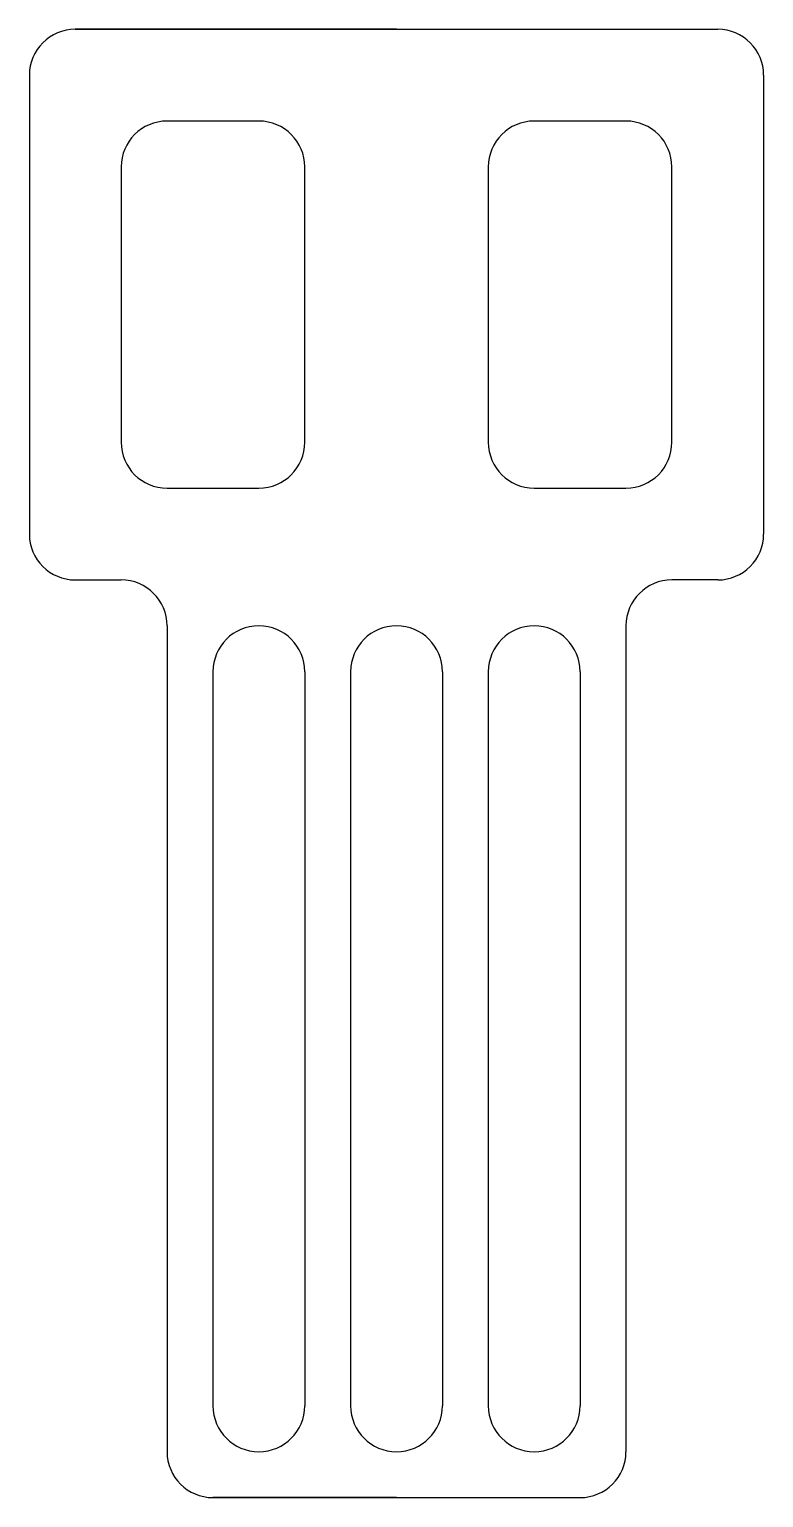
# Model space of a CAD drawing. Header units: inches. Extents: x 212 to 292, y 212 to 372.
import ezdxf

# ---------------------------------------------------------------- set-up
doc = ezdxf.new("R2010")
doc.units = ezdxf.units.IN
doc.header["$MEASUREMENT"] = 0

msp = doc.modelspace()

# ---------------------------------------------------------------- linework, layer by layer
for p, q in [((251.83, 371.59), (216.83, 371.59)), ((216.83, 371.59), (251.83, 371.59)), ((251.83, 371.59), (286.83, 371.59)), ((211.83, 366.59), (211.83, 316.59)), ((211.83, 366.59), (211.83, 341.59)), ((291.83, 366.59), (291.83, 316.59)), ((236.83, 361.59), (226.83, 361.59)), ((276.83, 361.59), (266.83, 361.59)), ((221.83, 356.59), (221.83, 341.59)), ((241.83, 326.59), (241.83, 356.59)), ((261.83, 356.59), (261.83, 341.59)), ((281.83, 326.59), (281.83, 356.59)), ((221.83, 341.59), (221.83, 326.59)), ((261.83, 341.59), (261.83, 326.59)), ((226.83, 321.59), (236.83, 321.59)), ((266.83, 321.59), (276.83, 321.59)), ((216.83, 311.59), (221.83, 311.59)), ((286.83, 311.59), (281.83, 311.59)), ((226.83, 306.59), (226.83, 216.59)), ((276.83, 306.59), (276.83, 216.59)), ((231.83, 301.59), (231.83, 221.59)), ((241.83, 301.59), (241.83, 221.59)), ((246.83, 301.59), (246.83, 221.59)), ((256.83, 301.59), (256.83, 221.59)), ((261.83, 301.59), (261.83, 221.59)), ((271.83, 301.59), (271.83, 221.59)), ((251.83, 211.59), (231.83, 211.59)), ((231.83, 211.59), (251.83, 211.59)), ((251.83, 211.59), (271.83, 211.59))]:
    msp.add_line(p, q)
for centre, start, end in [((216.83, 366.59), 90, 180), ((286.83, 366.59), 0, 90), ((226.83, 356.59), 90, 180), ((236.83, 356.59), 0, 90), ((266.83, 356.59), 90, 180), ((276.83, 356.59), 0, 90), ((226.83, 326.59), 180, 270), ((236.83, 326.59), 270, 0), ((266.83, 326.59), 180, 270), ((276.83, 326.59), 270, 0), ((216.83, 316.59), 180, 270), ((286.83, 316.59), 270, 0), ((221.83, 306.59), 0, 90), ((281.83, 306.59), 90, 180), ((236.83, 301.59), 0, 180), ((251.83, 301.59), 0, 180), ((266.83, 301.59), 0, 180), ((236.83, 221.59), 180, 0), ((251.83, 221.59), 180, 0), ((266.83, 221.59), 180, 0), ((231.83, 216.59), 180, 270), ((271.83, 216.59), 270, 0)]:
    msp.add_arc(centre, 5, start, end)

doc.saveas('drawing.dxf')
